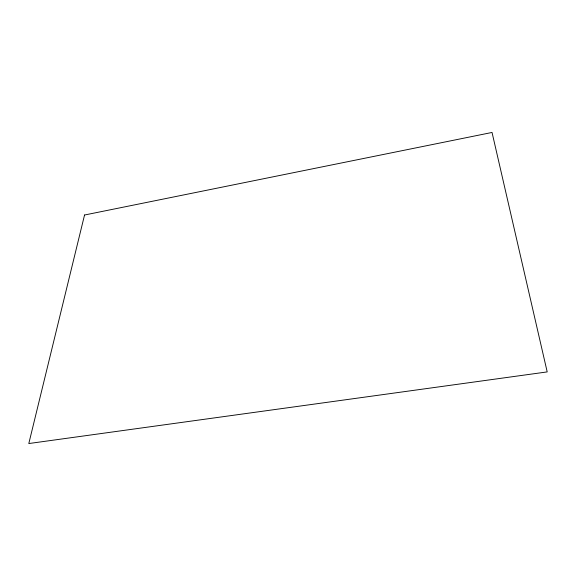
<?xml version="1.0" encoding="UTF-8"?>
<svg xmlns="http://www.w3.org/2000/svg" width="576" height="576" viewBox="0 0 576 576"><rect width="100%" height="100%" fill="white"/><g stroke="black" fill="none" stroke-linecap="round" stroke-linejoin="round"><path stroke-width="0.86" d="M84.542 215.014L28.8 443.542L547.2 371.909L492.041 132.458L84.542 215.014"/></g></svg>
